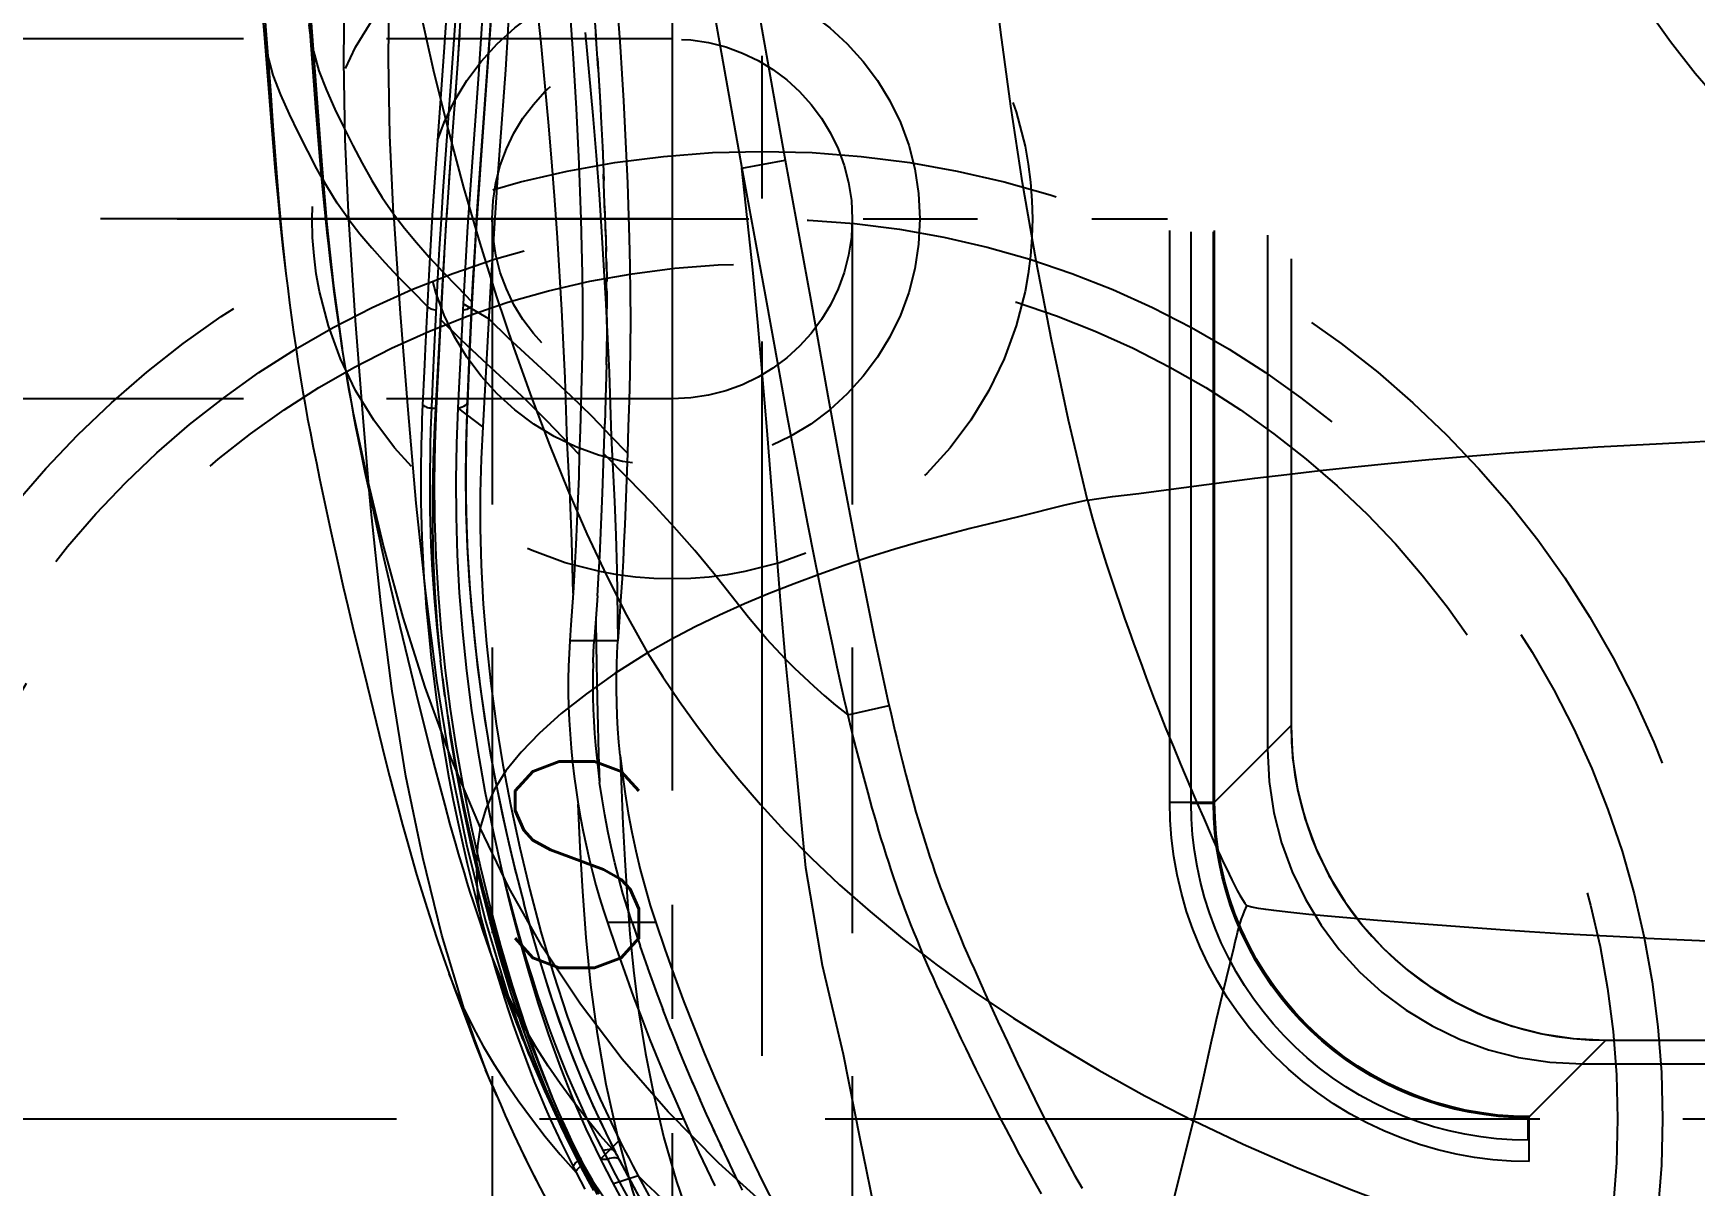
# Model space of a CAD drawing. Header units: inches. Extents: x 143011 to 144494, y -46023 to -44974.
# Drawn here: x 143734.38 to 143771.29, y -45412.91 to -45387.29 of the extents above; entities that cross this region are included whole.
import ezdxf

# ---------------------------------------------------------------- set-up
doc = ezdxf.new("R2010")
doc.units = ezdxf.units.IN
doc.header["$LTSCALE"] = 2
doc.header["$MEASUREMENT"] = 0
for name, pattern in [('CENTER', [50.8, 31.75, -6.35, 6.35, -6.35]), ('DASHED', [0.75, 0.5, -0.25]), ('HIDDEN', [9.525, 6.35, -3.175])]:
    doc.linetypes.add(name, pattern=pattern)
doc.layers.get('0').update_dxf_attribs({"linetype": 'CONTINUOUS'})
for name, color, linetype in [('CAV-COR', 1, 'CONTINUOUS'), ('DEFAULT_2', 8, 'HIDDEN'), ('SP', 3, 'CONTINUOUS'), ('wr2', 41, 'DASHED')]:
    doc.layers.add(name, color=color, linetype=linetype)
doc.styles.get("Standard").update_dxf_attribs({"font": 'txt.shx', "width": 0.67})

# ---------------------------------------------------------------- blocks, each defined once
blk = doc.blocks.new('20151030.171830')
at = {"color": 8, "linetype": 'HIDDEN'}
blk.add_circle((0, 0), 21.5, dxfattribs=at)
at = {"layer": 'SP', "linetype": 'CENTER', "ltscale": 0.25}
for p, q in [((0, -24), (0, 24)), ((-24, 0), (24, 0))]:
    blk.add_line(p, q, dxfattribs=at)
at = {"layer": 'SP', "linetype": 'HIDDEN'}
for radius in [20, 19]:
    blk.add_circle((0, 0), radius, dxfattribs=at)
at = {"layer": 'SP'}
blk.add_text('S', height=4.582, dxfattribs=at).set_placement((-6.081, 3.359))
blk = doc.blocks.new('20160901.140447')
at = {"layer": 'wr2', "linetype": 'CENTER', "ltscale": 0.2}
for p, q in [((0, -11), (0, 11)), ((-11, 0), (11, 0))]:
    blk.add_line(p, q, dxfattribs=at)
at = {"layer": 'wr2', "linetype": 'HIDDEN', "ltscale": 0.5}
for radius in [8, 5.5, 4]:
    blk.add_circle((0, 0), radius, dxfattribs=at)

msp = doc.modelspace()

# ---------------------------------------------------------------- linework, layer by layer
at = {"color": 8, "linetype": 'HIDDEN', "ltscale": 0.7}
msp.add_circle((143785.577, -45376.419), 18.5, dxfattribs=at)
at = {"layer": 'CAV-COR', "linetype": 'ByBlock'}
for p, q in [((143739.283, -45384.592), (143739.508, -45387.317)), ((143740.485, -45386.765), (143740.653, -45388.947)), ((143739.508, -45387.317), (143739.656, -45389.175)), ((143740.653, -45388.947), (143740.719, -45389.769)), ((143739.656, -45389.175), (143739.757, -45390.366)), ((143740.719, -45389.769), (143740.764, -45390.297)), ((143740.764, -45390.297), (143740.799, -45390.683)), ((143740.799, -45390.683), (143740.835, -45391.061)), ((143740.835, -45391.061), (143740.872, -45391.431)), ((143740.872, -45391.431), (143740.911, -45391.792)), ((143740.911, -45391.792), (143740.937, -45392.028)), ((143740.937, -45392.028), (143740.978, -45392.375)), ((143740.978, -45392.375), (143741.019, -45392.712)), ((143741.019, -45392.712), (143741.061, -45393.04)), ((143741.061, -45393.04), (143741.104, -45393.358)), ((143741.104, -45393.358), (143741.147, -45393.665)), ((143741.147, -45393.665), (143741.19, -45393.96)), ((143741.19, -45393.96), (143741.232, -45394.24)), ((143741.232, -45394.24), (143741.272, -45394.497)), ((143741.272, -45394.497), (143741.308, -45394.725)), ((143741.308, -45394.725), (143741.349, -45394.969)), ((143741.349, -45394.969), (143741.393, -45395.226)), ((143741.393, -45395.226), (143741.44, -45395.488)), ((143741.44, -45395.488), (143741.49, -45395.758)), ((143741.49, -45395.758), (143741.543, -45396.033)), ((143741.543, -45396.033), (143741.598, -45396.315)), ((143741.598, -45396.315), (143741.657, -45396.604)), ((143741.657, -45396.604), (143741.75, -45397.05)), ((143741.75, -45397.05), (143741.848, -45397.509)), ((143741.848, -45397.509), (143742.02, -45398.296)), ((143757.802, -45397.669), (143757.302, -45397.778)), ((143742.02, -45398.296), (143742.163, -45398.938)), ((143740.987, -45398.333), (143741.17, -45399.162)), ((143742.163, -45398.938), (143742.278, -45399.438)), ((143742.278, -45399.438), (143742.398, -45399.948)), ((143742.398, -45399.948), (143742.89, -45401.964)), ((143741.795, -45401.782), (143742.201, -45403.422)), ((143742.89, -45401.964), (143743.202, -45403.22)), ((143759.546, -45402.748), (143759.712, -45403.155)), ((143743.202, -45403.22), (143743.304, -45403.621)), ((143759.712, -45403.155), (143759.871, -45403.54)), ((143743.304, -45403.621), (143743.41, -45404.031)), ((143759.871, -45403.54), (143760.097, -45404.077)), ((143743.41, -45404.031), (143743.522, -45404.451)), ((143760.097, -45404.077), (143760.24, -45404.41)), ((143743.522, -45404.451), (143743.638, -45404.877)), ((143760.24, -45404.41), (143760.376, -45404.724)), ((143743.638, -45404.877), (143743.76, -45405.306)), ((143760.376, -45404.724), (143760.574, -45405.172)), ((143760.574, -45405.172), (143760.701, -45405.456)), ((143764.247, -45407.01), (143763.134, -45406.913)), ((143764.986, -45407.071), (143764.247, -45407.01)), ((143766.072, -45407.155), (143764.986, -45407.071)), ((143766.973, -45407.221), (143766.072, -45407.155)), ((143767.62, -45407.263), (143766.973, -45407.221)), ((143768.307, -45407.305), (143767.62, -45407.263)), ((143769.037, -45407.346), (143768.307, -45407.305)), ((143770.218, -45407.403), (143769.037, -45407.346)), ((143744.511, -45407.658), (143744.625, -45407.978)), ((143744.625, -45407.978), (143744.722, -45408.248)), ((143744.722, -45408.248), (143744.815, -45408.504)), ((143744.815, -45408.504), (143744.903, -45408.739)), ((143760.671, -45409.209), (143760.801, -45408.658)), ((143744.903, -45408.739), (143745.117, -45409.302)), ((143745.117, -45409.302), (143745.174, -45409.449)), ((143760.602, -45409.507), (143760.671, -45409.209)), ((143745.174, -45409.449), (143745.237, -45409.61)), ((143745.237, -45409.61), (143745.283, -45409.723)), ((143745.283, -45409.723), (143745.33, -45409.84)), ((143760.378, -45410.504), (143760.567, -45409.662)), ((143760.567, -45409.662), (143760.602, -45409.507)), ((143745.33, -45409.84), (143745.378, -45409.957)), ((143745.378, -45409.957), (143745.426, -45410.071)), ((143745.426, -45410.071), (143745.493, -45410.23)), ((143744.676, -45410.906), (143744.43, -45410.33)), ((143745.426, -45410.372), (143745.527, -45410.626)), ((143745.493, -45410.23), (143745.554, -45410.369)), ((143745.554, -45410.369), (143745.742, -45410.798)), ((143760.25, -45411.059), (143760.378, -45410.504)), ((143744.553, -45410.621), (143744.676, -45410.906)), ((143745.527, -45410.626), (143745.633, -45410.884)), ((143745.742, -45410.798), (143745.84, -45411.021)), ((143744.676, -45410.906), (143744.758, -45411.095)), ((143745.633, -45410.884), (143745.747, -45411.151)), ((143745.84, -45411.021), (143745.92, -45411.198)), ((143745.92, -45411.198), (143746.009, -45411.39)), ((143746.009, -45411.39), (143746.103, -45411.59)), ((143746.103, -45411.59), (143746.198, -45411.789)), ((143759.475, -45414.186), (143760.156, -45411.465)), ((143746.198, -45411.789), (143746.296, -45411.989)), ((143746.086, -45412.214), (143746.443, -45412.609)), ((143746.296, -45411.989), (143746.395, -45412.187)), ((143746.395, -45412.187), (143746.495, -45412.385)), ((143746.383, -45412.492), (143746.443, -45412.609)), ((143746.443, -45412.609), (143746.638, -45412.983)), ((143746.495, -45412.385), (143746.6, -45412.587)), ((143746.6, -45412.587), (143746.709, -45412.796)), ((143746.709, -45412.796), (143746.826, -45413.012))]:
    msp.add_line(p, q, dxfattribs=at)
for points in [[(143757.802, -45397.669), (143757.377, -45395.89), (143756.999, -45394.108), (143756.66, -45392.354), (143756.36, -45390.62), (143756.099, -45388.918), (143755.878, -45387.28), (143755.692, -45385.724), (143755.532, -45384.237), (143755.388, -45382.803), (143755.257, -45381.419), (143755.149, -45380.09), (143755.055, -45378.818)], [(143742.398, -45383.757), (143742.664, -45385.259), (143742.955, -45386.707), (143743.266, -45388.101), (143743.596, -45389.44), (143743.941, -45390.724), (143744.299, -45391.96), (143744.67, -45393.15), (143745.054, -45394.29), (143745.448, -45395.386), (143745.848, -45396.44), (143746.257, -45397.449), (143746.678, -45398.416), (143747.114, -45399.341), (143747.563, -45400.225), (143748.029, -45401.059)], [(143739.417, -45385.515), (143739.648, -45388.564), (143739.706, -45389.352), (143739.83, -45390.964)], [(143739.508, -45387.317), (143739.518, -45387.394), (143739.53, -45387.471), (143739.543, -45387.548), (143739.558, -45387.626), (143739.574, -45387.704), (143739.591, -45387.783)], [(143740.78, -45390.48), (143740.683, -45390.306), (143740.477, -45389.912), (143740.274, -45389.508), (143740.073, -45389.09), (143739.882, -45388.664), (143739.714, -45388.228), (143739.591, -45387.783)], [(143739.757, -45390.366), (143739.811, -45390.946), (143739.868, -45391.518), (143739.928, -45392.08), (143739.993, -45392.632)], [(143739.83, -45390.964), (143739.904, -45391.792), (143739.993, -45392.632)], [(143739.993, -45392.632), (143740.033, -45392.96), (143740.075, -45393.287), (143740.119, -45393.613), (143740.164, -45393.939), (143740.211, -45394.266), (143740.26, -45394.59), (143740.31, -45394.91), (143740.363, -45395.228), (143740.419, -45395.545), (143740.476, -45395.86), (143740.537, -45396.175), (143740.601, -45396.5), (143740.67, -45396.839), (143740.742, -45397.188), (143740.987, -45398.333)], [(143741.274, -45394.516), (143741.491, -45395.736), (143741.804, -45397.215), (143742.17, -45398.735), (143742.594, -45400.275), (143743.083, -45401.826), (143743.649, -45403.388), (143744.312, -45404.952)], [(143769.141, -45396.486), (143771.297, -45396.371), (143772.444, -45396.302)], [(143759.551, -45397.444), (143760.836, -45397.27), (143761.519, -45397.183), (143762.23, -45397.098), (143762.97, -45397.013), (143763.743, -45396.929), (143764.549, -45396.848), (143765.388, -45396.769), (143766.265, -45396.693), (143767.18, -45396.62), (143768.136, -45396.551), (143769.141, -45396.486)], [(143743.032, -45405.613), (143742.661, -45403.805), (143742.353, -45401.914), (143742.099, -45399.952), (143741.886, -45397.921), (143741.853, -45397.532)], [(143757.802, -45397.669), (143758.359, -45397.588), (143758.944, -45397.52), (143759.551, -45397.444)], [(143757.302, -45397.778), (143756.272, -45398.037), (143755.196, -45398.302)], [(143757.802, -45397.669), (143757.908, -45398.055), (143758.011, -45398.408), (143758.115, -45398.747), (143758.218, -45399.075), (143758.322, -45399.392), (143758.424, -45399.7), (143758.526, -45400), (143758.626, -45400.291), (143758.725, -45400.574), (143758.823, -45400.847), (143759.013, -45401.367)], [(143755.196, -45398.302), (143754.643, -45398.446), (143754.082, -45398.599), (143753.518, -45398.762), (143752.954, -45398.936), (143752.395, -45399.122), (143751.84, -45399.32), (143751.286, -45399.527), (143750.731, -45399.744), (143750.179, -45399.976), (143749.629, -45400.224), (143749.083, -45400.488), (143748.549, -45400.767), (143748.029, -45401.059)], [(143741.17, -45399.162), (143741.269, -45399.593), (143741.371, -45400.028), (143741.475, -45400.467), (143741.795, -45401.782)], [(143748.029, -45401.059), (143747.301, -45401.519), (143746.669, -45401.971), (143746.111, -45402.414), (143745.628, -45402.847), (143745.219, -45403.267), (143744.879, -45403.684), (143744.62, -45404.106), (143744.432, -45404.53), (143744.312, -45404.952)], [(143748.029, -45401.059), (143748.367, -45401.597), (143748.738, -45402.141), (143749.138, -45402.699), (143749.569, -45403.269), (143750.033, -45403.848), (143750.535, -45404.435), (143751.077, -45405.027), (143751.661, -45405.62), (143752.293, -45406.216), (143752.971, -45406.812), (143753.694, -45407.408), (143754.465, -45408.005), (143755.285, -45408.598), (143756.158, -45409.181), (143757.081, -45409.76), (143758.054, -45410.337), (143759.077, -45410.908), (143760.156, -45411.465)], [(143759.013, -45401.367), (143759.105, -45401.615), (143759.196, -45401.856), (143759.286, -45402.09), (143759.374, -45402.316), (143759.546, -45402.748)], [(143742.201, -45403.422), (143742.297, -45403.801), (143742.392, -45404.168), (143742.486, -45404.524), (143742.583, -45404.884)], [(143742.583, -45404.884), (143742.684, -45405.25), (143742.789, -45405.62), (143742.898, -45405.991), (143743.011, -45406.366), (143743.129, -45406.742), (143743.249, -45407.113), (143743.372, -45407.478), (143743.496, -45407.838), (143743.621, -45408.193)], [(143744.312, -45404.952), (143744.251, -45405.35), (143744.227, -45405.751), (143744.233, -45406.159), (143744.261, -45406.569), (143744.321, -45406.981), (143744.424, -45407.392), (143744.511, -45407.657)], [(143758.674, -45418.437), (143756.879, -45417.569), (143755.198, -45416.63), (143753.629, -45415.636), (143752.179, -45414.599), (143750.845, -45413.522), (143749.613, -45412.406), (143748.487, -45411.262), (143747.465, -45410.092), (143746.535, -45408.872), (143745.694, -45407.601), (143744.957, -45406.29), (143744.312, -45404.952)], [(143743.76, -45405.306), (143743.822, -45405.521), (143743.885, -45405.735), (143743.95, -45405.95), (143744.015, -45406.164), (143744.082, -45406.378), (143744.151, -45406.594), (143744.224, -45406.816), (143744.299, -45407.041), (143744.375, -45407.267), (143744.511, -45407.657)], [(143743.953, -45408.981), (143743.456, -45407.337), (143743.032, -45405.613)], [(143760.701, -45405.456), (143760.764, -45405.594), (143760.827, -45405.728), (143760.888, -45405.858), (143760.949, -45405.984), (143761.01, -45406.107), (143761.07, -45406.227), (143761.13, -45406.343), (143761.189, -45406.451), (143761.244, -45406.546), (143761.295, -45406.626), (143761.341, -45406.687)], [(143760.801, -45408.658), (143761.058, -45407.595), (143761.084, -45407.487), (143761.111, -45407.38), (143761.138, -45407.275), (143761.166, -45407.172), (143761.195, -45407.073), (143761.225, -45406.977), (143761.257, -45406.884), (143761.288, -45406.8), (143761.317, -45406.733), (143761.341, -45406.687)], [(143763.134, -45406.913), (143762.718, -45406.874), (143762.517, -45406.854), (143762.321, -45406.833), (143762.13, -45406.812), (143761.944, -45406.79), (143761.764, -45406.767), (143761.599, -45406.742), (143761.456, -45406.716), (143761.341, -45406.687)], [(143770.218, -45407.403), (143773.917, -45407.57), (143775.424, -45407.629)], [(143744.575, -45407.838), (143744.651, -45408.098), (143744.752, -45408.43), (143744.85, -45408.743), (143744.947, -45409.04), (143745.043, -45409.326), (143745.138, -45409.598), (143745.232, -45409.858), (143745.328, -45410.116), (143745.426, -45410.372)], [(143743.953, -45408.981), (143743.893, -45408.852), (143743.834, -45408.72), (143743.778, -45408.588), (143743.725, -45408.456), (143743.672, -45408.325), (143743.621, -45408.193)], [(143743.621, -45408.193), (143743.734, -45408.508), (143743.848, -45408.82), (143744.076, -45409.433)], [(143743.953, -45408.981), (143744.155, -45409.391), (143744.375, -45409.801), (143744.62, -45410.209), (143744.881, -45410.613)], [(143744.542, -45410.587), (143744.414, -45410.267), (143744.292, -45409.945), (143744.175, -45409.624), (143744.062, -45409.302), (143743.953, -45408.981)], [(143744.076, -45409.433), (143744.191, -45409.735), (143744.309, -45410.034), (143744.43, -45410.33)], [(143744.881, -45410.613), (143745.155, -45411.012), (143745.446, -45411.411), (143745.756, -45411.814), (143746.086, -45412.214)], [(143745.664, -45410.621), (143745.736, -45410.783), (143746.241, -45411.809), (143746.806, -45412.785), (143747.433, -45413.722), (143748.148, -45414.657), (143748.963, -45415.59), (143749.864, -45416.511), (143750.858, -45417.426), (143751.951, -45418.331), (143753.141, -45419.216), (143754.427, -45420.068), (143755.798, -45420.895), (143757.249, -45421.701), (143758.784, -45422.474)], [(143744.758, -45411.095), (143744.867, -45411.341), (143745.065, -45411.778), (143745.272, -45412.216), (143745.489, -45412.655), (143745.715, -45413.094), (143745.947, -45413.529), (143746.185, -45413.96), (143746.432, -45414.386), (143746.685, -45414.805), (143746.729, -45414.876)], [(143745.747, -45411.151), (143745.867, -45411.422), (143745.992, -45411.692), (143746.119, -45411.96), (143746.249, -45412.226), (143746.383, -45412.492)], [(143760.156, -45411.465), (143760.206, -45411.254), (143760.25, -45411.059)], [(143772.259, -45415.454), (143770.658, -45415.143), (143769.123, -45414.783), (143767.657, -45414.377), (143766.259, -45413.937), (143764.926, -45413.476), (143763.651, -45412.995), (143762.429, -45412.498), (143761.264, -45411.988), (143760.156, -45411.465)], [(143746.383, -45412.492), (143746.384, -45412.473), (143746.392, -45412.451), (143746.405, -45412.429), (143746.423, -45412.406), (143746.447, -45412.383), (143746.473, -45412.362), (143746.481, -45412.357)], [(143746.443, -45412.609), (143746.444, -45412.589), (143746.451, -45412.568), (143746.464, -45412.546), (143746.483, -45412.522), (143746.507, -45412.499), (143746.533, -45412.479), (143746.541, -45412.473)]]:
    msp.add_lwpolyline(points, dxfattribs=at)
at = {"layer": 'DEFAULT_2', "color": 8, "linetype": 'HIDDEN'}
for p, q in [((143761.8, -45334.633), (143761.8, -45403.205)), ((143762.324, -45335.157), (143762.324, -45402.681)), ((143760.601, -45404.404), (143760.6, -45341.452)), ((143760.626, -45404.379), (143760.624, -45341.29)), ((143759.628, -45404.379), (143759.627, -45341.84)), ((143760.102, -45404.404), (143760.1, -45341.493)), ((143740.441, -45385.556), (143740.794, -45390.225)), ((143746.75, -45385.629), (143746.887, -45387.451)), ((143743.579, -45386.623), (143743.504, -45387.711)), ((143743.774, -45386.707), (143743.658, -45388.372)), ((143743.812, -45387.973), (143743.898, -45386.665)), ((143744.565, -45386.575), (143744.513, -45387.344)), ((143749.467, -45386.589), (143749.913, -45389.129)), ((143750.466, -45386.617), (143750.876, -45388.96)), ((143743.745, -45388.93), (143743.857, -45387.322)), ((143744.513, -45387.344), (143744.291, -45390.402)), ((143746.93, -45388.078), (143746.877, -45387.309)), ((143743.504, -45387.711), (143743.286, -45390.71)), ((143743.621, -45390.576), (143743.818, -45387.876)), ((143746.914, -45387.847), (143746.962, -45388.599)), ((143743.658, -45388.372), (143743.481, -45390.796)), ((143746.953, -45388.446), (143746.983, -45388.956)), ((143746.974, -45388.803), (143747.001, -45389.301)), ((143750.876, -45388.96), (143751.083, -45390.118)), ((143746.993, -45389.149), (143747.031, -45389.955)), ((143749.913, -45389.129), (143750.121, -45390.292)), ((143743.566, -45391.374), (143743.688, -45389.644)), ((143747.025, -45389.809), (143747.056, -45390.563)), ((143750.121, -45390.292), (143751.083, -45390.118)), ((143751.083, -45390.118), (143751.654, -45393.223)), ((143744.291, -45390.402), (143744.234, -45391.251)), ((143747.082, -45391.285), (143747.051, -45390.429)), ((143750.121, -45390.292), (143750.641, -45393.104)), ((143743.548, -45391.652), (143743.582, -45391.124)), ((143744.234, -45391.251), (143744.187, -45392.037)), ((143747.099, -45391.81), (143747.077, -45391.128)), ((143743.47, -45392.917), (143743.553, -45391.561)), ((143744.031, -45391.592), (143743.934, -45393.306)), ((143747.094, -45391.654), (143747.108, -45392.143)), ((143744.187, -45392.037), (143744.142, -45392.849)), ((143743.428, -45393.861), (143743.515, -45392.202)), ((143747.116, -45392.53), (143747.106, -45392.058)), ((143747.113, -45392.374), (143747.12, -45392.814)), ((143743.167, -45392.672), (143743.086, -45394.302)), ((143747.124, -45393.176), (143747.119, -45392.753)), ((143743.303, -45396.036), (143743.47, -45392.917)), ((143744.142, -45392.849), (143744.067, -45394.408)), ((143744.538, -45392.912), (143744.365, -45396.037)), ((143747.123, -45393.023), (143747.125, -45393.42)), ((143750.641, -45393.104), (143750.936, -45394.745)), ((143743.431, -45393.658), (143743.454, -45393.36)), ((143743.934, -45393.306), (143743.814, -45395.619)), ((143744.5, -45393.641), (143743.934, -45393.306)), ((143744.088, -45394.266), (143744.135, -45393.309)), ((143747.124, -45393.76), (143747.125, -45393.377)), ((143751.654, -45393.223), (143752.034, -45395.348)), ((143743.341, -45395.622), (143743.428, -45393.861)), ((143747.125, -45393.61), (143747.123, -45393.976)), ((143747.123, -45393.943), (143747.118, -45394.326)), ((143741.272, -45394.497), (143741.274, -45394.515)), ((143743.086, -45394.302), (143743.069, -45394.655)), ((143743.273, -45394.561), (143743.219, -45395.779)), ((143744.067, -45394.408), (143744.018, -45395.535)), ((143744.033, -45395.48), (143744.088, -45394.266)), ((143747.119, -45394.298), (143747.112, -45394.665)), ((143743.069, -45394.655), (143743.023, -45395.705)), ((143747.113, -45394.64), (143747.101, -45395.163)), ((143750.936, -45394.745), (143751.124, -45395.78)), ((143747.101, -45395.143), (143747.077, -45395.982)), ((143752.034, -45395.348), (143752.324, -45396.93)), ((143743.226, -45395.622), (143743.341, -45395.622)), ((143743.303, -45396.037), (143743.341, -45395.622)), ((143744.365, -45396.037), (143743.815, -45395.616)), ((143744.018, -45395.535), (143744.01, -45395.747)), ((143744.002, -45395.975), (143743.996, -45396.219)), ((143744.01, -45395.747), (143744.002, -45395.975)), ((143746.512, -45396.656), (143745.788, -45395.907)), ((143747.026, -45397.515), (143747.077, -45395.974)), ((143751.124, -45395.78), (143751.372, -45397.107)), ((143743.996, -45396.219), (143743.991, -45396.482)), ((143746.298, -45397.459), (143746.245, -45396.38)), ((143747.579, -45396.624), (143747.221, -45396.254)), ((143747.221, -45396.254), (143747.291, -45397.699)), ((143750.979, -45399.897), (143750.685, -45396.12)), ((143743.991, -45396.482), (143743.987, -45396.764)), ((143747.579, -45396.624), (143747.545, -45397.619)), ((143751.372, -45397.107), (143751.581, -45398.196)), ((143752.324, -45396.93), (143752.528, -45398.016)), ((143747.006, -45398.04), (143747.026, -45397.515)), ((143747.545, -45397.619), (143747.521, -45398.216)), ((143746.983, -45398.565), (143747.006, -45398.04)), ((143747.521, -45398.216), (143747.503, -45398.614)), ((143751.581, -45398.196), (143751.73, -45398.945)), ((143752.528, -45398.016), (143752.672, -45398.759)), ((143746.965, -45398.916), (143746.983, -45398.565)), ((143747.503, -45398.614), (143747.483, -45399.011)), ((143746.946, -45399.267), (143746.965, -45398.916)), ((143747.483, -45399.011), (143747.461, -45399.408)), ((143751.73, -45398.945), (143751.946, -45400.001)), ((143752.672, -45398.759), (143752.802, -45399.411)), ((143746.914, -45399.793), (143746.946, -45399.267)), ((143747.342, -45399.215), (143747.37, -45400.799)), ((143747.461, -45399.408), (143747.437, -45399.805)), ((143752.802, -45399.411), (143753.066, -45400.708)), ((143746.373, -45399.74), (143746.325, -45400.444)), ((143746.914, -45399.793), (143746.873, -45400.4)), ((143751.089, -45401.204), (143750.979, -45399.897)), ((143751.946, -45400.001), (143752.134, -45400.901)), ((143746.325, -45400.444), (143746.3, -45400.799)), ((143746.873, -45400.4), (143746.845, -45400.799)), ((143747.37, -45400.799), (143746.3, -45400.799)), ((143752.134, -45400.901), (143752.236, -45401.377)), ((143753.066, -45400.708), (143753.196, -45401.329)), ((143743.524, -45402.026), (143743.426, -45401.234)), ((143752.236, -45401.377), (143752.331, -45401.809)), ((143753.196, -45401.329), (143753.285, -45401.744)), ((143752.331, -45401.809), (143752.391, -45402.074)), ((143753.285, -45401.744), (143753.367, -45402.119)), ((143752.391, -45402.074), (143752.449, -45402.323)), ((143752.449, -45402.323), (143752.523, -45402.637)), ((143752.477, -45402.441), (143753.393, -45402.236)), ((143753.367, -45402.119), (143753.437, -45402.429)), ((143752.523, -45402.637), (143752.614, -45403.01)), ((143753.437, -45402.429), (143753.522, -45402.795)), ((143762.324, -45402.681), (143760.601, -45404.404)), ((143742.164, -45403.277), (143742.201, -45403.422)), ((143753.684, -45403.454), (143753.767, -45403.777)), ((143752.744, -45403.517), (143752.831, -45403.845)), ((143752.831, -45403.845), (143752.92, -45404.176)), ((143753.767, -45403.777), (143753.854, -45404.104)), ((143752.92, -45404.176), (143753.013, -45404.511)), ((143742.486, -45404.524), (143742.518, -45404.644)), ((143759.628, -45404.379), (143760.626, -45404.379)), ((143760.102, -45404.404), (143760.601, -45404.404)), ((143748.214, -45407.057), (143747.138, -45407.057)), ((143747.687, -45407.057), (143747.864, -45407.577)), ((143744.445, -45407.384), (143744.549, -45407.749)), ((143744.549, -45407.749), (143744.575, -45407.838)), ((143748.038, -45408.075), (143747.862, -45407.571)), ((143748.21, -45408.552), (143748.034, -45408.063)), ((143748.38, -45409.007), (143748.204, -45408.534)), ((143755.532, -45408.64), (143755.812, -45409.253)), ((143748.547, -45409.44), (143748.371, -45408.983)), ((143754.616, -45408.826), (143754.795, -45409.213)), ((143754.795, -45409.213), (143754.991, -45409.632)), ((143755.812, -45409.253), (143756.021, -45409.705)), ((143748.713, -45409.856), (143748.536, -45409.411)), ((143756.021, -45409.705), (143756.25, -45410.191)), ((143769.314, -45409.672), (143767.592, -45411.394)), ((143769.314, -45409.672), (143801.839, -45409.672)), ((143748.878, -45410.255), (143748.699, -45409.822)), ((143749.042, -45410.637), (143748.862, -45410.216)), ((143755.324, -45410.324), (143755.572, -45410.829)), ((143756.25, -45410.191), (143756.498, -45410.71)), ((143768.79, -45410.196), (143802.363, -45410.196)), ((143745.739, -45410.529), (143745.842, -45410.775)), ((143749.204, -45411.006), (143749.023, -45410.594)), ((143749.363, -45411.363), (143749.183, -45410.959)), ((143744.867, -45411.341), (143744.915, -45411.45)), ((143744.96, -45411.551), (143745.06, -45411.768)), ((143749.52, -45411.708), (143749.34, -45411.312)), ((143803.561, -45411.394), (143767.592, -45411.394)), ((143767.592, -45411.893), (143767.592, -45411.394)), ((143803.536, -45411.369), (143767.617, -45411.369)), ((143767.617, -45412.368), (143767.617, -45411.369)), ((143745.06, -45411.768), (143745.112, -45411.881)), ((143746.296, -45411.891), (143746.546, -45412.311)), ((143746.375, -45412.051), (143746.296, -45411.891)), ((143746.66, -45411.64), (143746.981, -45412.311)), ((143747.406, -45411.891), (143746.981, -45412.311)), ((143749.675, -45412.044), (143749.495, -45411.654)), ((143803.561, -45411.893), (143767.592, -45411.893)), ((143745.22, -45412.109), (143745.331, -45412.337)), ((143746.456, -45412.212), (143746.375, -45412.051)), ((143746.538, -45412.373), (143746.456, -45412.212)), ((143746.599, -45412.415), (143746.55, -45412.319)), ((143746.981, -45412.311), (143747.029, -45412.405)), ((143746.981, -45412.311), (143747.135, -45412.311)), ((143747.07, -45412.187), (143747.135, -45412.311)), ((143747.349, -45412.227), (143747.311, -45412.141)), ((143747.311, -45412.141), (143747.318, -45412.165)), ((143747.414, -45412.353), (143747.343, -45412.203)), ((143747.407, -45412.328), (143747.414, -45412.353)), ((143747.519, -45412.111), (143747.61, -45412.288)), ((143747.61, -45412.288), (143747.702, -45412.463)), ((143749.83, -45412.371), (143749.649, -45411.987)), ((143749.984, -45412.691), (143749.802, -45412.313)), ((143745.443, -45412.565), (143745.557, -45412.79)), ((143746.538, -45412.373), (143746.813, -45412.83)), ((143746.661, -45412.612), (143746.538, -45412.373)), ((143746.711, -45412.632), (143746.599, -45412.415)), ((143746.787, -45412.853), (143746.661, -45412.612)), ((143746.813, -45412.83), (143746.711, -45412.632)), ((143747.029, -45412.405), (143747.124, -45412.59)), ((143747.124, -45412.59), (143747.244, -45412.82)), ((143747.818, -45412.682), (143747.268, -45412.866)), ((143747.702, -45412.463), (143747.818, -45412.682)), ((143750.139, -45413.006), (143749.955, -45412.631)), ((143803.536, -45412.368), (143767.617, -45412.368)), ((143746.915, -45413.096), (143746.787, -45412.853)), ((143746.951, -45413.092), (143746.813, -45412.83)), ((143747.244, -45412.82), (143747.529, -45413.359))]:
    msp.add_line(p, q, dxfattribs=at)
for points in [[(143744.259, -45379.657), (143744.336, -45380.971), (143744.395, -45382.337), (143744.437, -45383.754), (143744.433, -45385.224), (143744.369, -45386.745), (143744.264, -45388.312), (143744.031, -45391.592)], [(143744.806, -45380.254), (143744.882, -45381.343), (143744.934, -45382.401), (143744.969, -45383.428), (143744.988, -45384.422), (143744.988, -45385.386), (143744.967, -45386.323), (143744.926, -45387.231), (143744.871, -45388.11)], [(143745.654, -45387.435), (143745.555, -45386.482), (143745.442, -45385.503), (143745.312, -45384.495), (143745.166, -45383.457), (143744.845, -45381.279)], [(143747.188, -45384.604), (143747.373, -45386.991), (143747.416, -45387.591), (143747.455, -45388.193), (143747.492, -45388.797), (143747.526, -45389.403), (143747.555, -45390.013), (143747.58, -45390.625)], [(143746.233, -45385.891), (143746.325, -45387.121), (143746.367, -45387.736), (143746.406, -45388.351), (143746.442, -45388.967), (143746.474, -45389.582), (143746.502, -45390.199), (143746.526, -45390.815), (143746.546, -45391.428), (143746.562, -45392.038), (143746.575, -45392.643), (143746.581, -45393.242), (143746.58, -45393.833), (143746.572, -45394.416)], [(143741.394, -45391.435), (143741.31, -45389.656), (143741.277, -45387.904), (143741.294, -45386.209)], [(143742.387, -45391.31), (143742.303, -45389.57), (143742.27, -45387.877), (143742.286, -45386.233)], [(143744.135, -45393.31), (143744.22, -45391.732), (143744.337, -45390.005), (143744.573, -45386.696)], [(143740.606, -45387.693), (143740.531, -45387.289), (143740.512, -45387.107)], [(143746.025, -45391.839), (143745.968, -45391.006), (143745.902, -45390.152), (143745.826, -45389.272), (143745.654, -45387.435)], [(143746.641, -45387.278), (143746.813, -45389.125), (143746.888, -45390.01), (143746.952, -45390.87), (143747.007, -45391.707)], [(143740.606, -45387.693), (143740.727, -45388.132), (143740.893, -45388.562), (143741.082, -45388.982), (143741.281, -45389.391), (143741.482, -45389.792), (143741.685, -45390.183), (143741.899, -45390.567), (143742.131, -45390.943), (143742.387, -45391.31)], [(143744.871, -45388.11), (143744.749, -45389.797), (143744.688, -45390.606), (143744.632, -45391.396), (143744.538, -45392.912)], [(143741.394, -45391.435), (143741.135, -45391.067), (143740.9, -45390.693), (143740.78, -45390.48)], [(143740.794, -45390.225), (143740.905, -45391.546), (143741.051, -45392.906), (143741.241, -45394.302)], [(143750.685, -45396.12), (143750.584, -45394.909), (143750.478, -45393.72), (143750.365, -45392.555), (143750.121, -45390.292)], [(143743.286, -45390.71), (143743.244, -45391.346), (143743.167, -45392.672)], [(143743.481, -45390.796), (143743.439, -45391.429), (143743.4, -45392.082), (143743.363, -45392.752), (143743.273, -45394.561)], [(143747.58, -45390.625), (143747.621, -45391.848), (143747.636, -45392.46), (143747.645, -45393.068), (143747.646, -45393.672), (143747.641, -45394.272), (143747.631, -45394.868), (143747.618, -45395.458), (143747.6, -45396.043), (143747.579, -45396.624)], [(143741.853, -45397.532), (143741.709, -45395.83), (143741.54, -45393.679), (143741.394, -45391.435)], [(143741.394, -45391.435), (143741.638, -45391.75), (143741.902, -45392.066), (143742.188, -45392.385), (143742.491, -45392.706), (143742.806, -45393.029), (143743.133, -45393.358)], [(143742.387, -45391.31), (143742.533, -45393.52), (143742.705, -45395.661), (143742.882, -45397.734), (143743.093, -45399.739), (143743.342, -45401.674), (143743.643, -45403.537), (143744.008, -45405.321), (143744.427, -45407.026), (143744.916, -45408.645)], [(143742.387, -45391.31), (143742.63, -45391.626), (143742.892, -45391.946), (143743.176, -45392.269), (143743.478, -45392.595), (143743.795, -45392.925), (143744.123, -45393.261)], [(143746.245, -45396.38), (143746.195, -45394.956), (143746.164, -45394.212), (143746.122, -45393.443), (143746.025, -45391.839)], [(143747.007, -45391.707), (143747.101, -45393.313), (143747.141, -45394.083), (143747.172, -45394.829), (143747.221, -45396.254)], [(143743.133, -45393.358), (143743.143, -45393.372), (143743.157, -45393.386), (143743.174, -45393.398), (143743.195, -45393.409), (143743.218, -45393.419), (143743.244, -45393.427), (143743.271, -45393.433), (143743.299, -45393.437), (143743.328, -45393.44)], [(143743.926, -45393.445), (143743.974, -45393.436), (143744.018, -45393.423), (143744.056, -45393.407), (143744.088, -45393.387), (143744.112, -45393.364)], [(143744.112, -45393.364), (143744.128, -45393.339), (143744.135, -45393.313), (143744.135, -45393.31)], [(143744.135, -45393.309), (143744.133, -45393.287), (143744.123, -45393.261)], [(143743.431, -45393.658), (143743.877, -45394.097), (143744.35, -45394.541), (143744.838, -45394.988), (143745.321, -45395.443), (143745.788, -45395.907)], [(143744.5, -45393.641), (143744.931, -45394.059), (143745.387, -45394.484), (143745.857, -45394.914), (143746.325, -45395.352), (143746.779, -45395.799), (143747.221, -45396.254)], [(143746.572, -45394.416), (143746.548, -45395.555), (143746.531, -45396.11), (143746.512, -45396.656)], [(143743.023, -45395.705), (143743.016, -45395.875), (143743.011, -45396.052), (143743.001, -45396.424)], [(143743.03, -45395.541), (143743.04, -45395.555), (143743.053, -45395.568), (143743.071, -45395.581), (143743.091, -45395.592), (143743.115, -45395.602), (143743.14, -45395.61), (143743.168, -45395.616), (143743.197, -45395.62), (143743.226, -45395.622)], [(143744.765, -45407.575), (143744.529, -45406.693), (143744.313, -45405.809), (143744.115, -45404.929), (143743.938, -45404.053), (143743.783, -45403.18), (143743.65, -45402.314), (143743.54, -45401.456), (143743.45, -45400.601), (143743.381, -45399.752), (143743.332, -45398.912), (143743.304, -45398.076), (143743.296, -45397.246), (143743.308, -45396.427), (143743.341, -45395.622)], [(143743.814, -45395.619), (143743.786, -45396.408), (143743.772, -45397.218), (143743.775, -45398.044), (143743.798, -45398.882), (143743.845, -45399.731), (143743.915, -45400.593), (143744.006, -45401.466), (143744.119, -45402.347), (143744.255, -45403.237), (143744.415, -45404.135), (143744.597, -45405.035), (143744.798, -45405.936)], [(143743.814, -45395.619), (143743.864, -45395.611), (143743.909, -45395.598), (143743.948, -45395.582), (143743.981, -45395.562), (143744.007, -45395.539), (143744.024, -45395.514), (143744.032, -45395.488), (143744.033, -45395.48)], [(143745.111, -45405.965), (143744.954, -45405.307), (143744.806, -45404.648), (143744.67, -45403.991), (143744.547, -45403.335), (143744.439, -45402.681), (143744.343, -45402.029), (143744.261, -45401.381), (143744.188, -45400.737), (143744.126, -45400.097), (143744.075, -45399.465), (143744.035, -45398.839), (143744.01, -45398.22), (143743.997, -45397.61), (143743.996, -45397.007), (143744.003, -45396.414), (143744.019, -45395.831), (143744.033, -45395.48)], [(143744.033, -45395.48), (143744.032, -45395.461), (143744.022, -45395.435)], [(143743.219, -45395.779), (143743.213, -45395.941), (143743.208, -45396.108), (143743.198, -45396.461)], [(143743.433, -45401.244), (143743.36, -45400.477), (143743.306, -45399.725), (143743.272, -45398.987), (143743.256, -45398.249), (143743.258, -45397.509), (143743.274, -45396.772), (143743.303, -45396.036)], [(143744.365, -45396.037), (143744.331, -45396.755), (143744.312, -45397.507), (143744.311, -45398.293), (143744.331, -45399.118), (143744.378, -45399.978), (143744.449, -45400.853), (143744.544, -45401.741), (143744.665, -45402.644), (143744.812, -45403.554), (143744.987, -45404.471), (143745.187, -45405.397), (143745.41, -45406.328), (143745.659, -45407.264), (143745.935, -45408.203), (143746.241, -45409.139), (143746.584, -45410.066), (143746.972, -45410.984), (143747.406, -45411.891)], [(143743.001, -45396.424), (143742.997, -45396.621), (143742.994, -45396.825), (143742.992, -45397.036), (143742.991, -45397.256), (143742.992, -45397.485), (143742.994, -45397.724), (143742.998, -45397.973), (143743.004, -45398.233), (143743.013, -45398.504), (143743.025, -45398.788), (143743.041, -45399.084), (143743.06, -45399.394), (143743.084, -45399.718), (143743.112, -45400.059), (143743.144, -45400.415), (143743.18, -45400.787), (143743.222, -45401.173), (143743.269, -45401.576), (143743.322, -45401.996), (143743.383, -45402.434), (143743.452, -45402.889), (143743.529, -45403.356), (143743.616, -45403.839), (143743.712, -45404.333), (143743.813, -45404.816), (143743.917, -45405.286), (143744.024, -45405.745), (143744.131, -45406.186), (143744.237, -45406.603), (143744.342, -45407.002), (143744.445, -45407.384)], [(143743.198, -45396.461), (143743.195, -45396.646), (143743.189, -45397.037)], [(143743.987, -45396.764), (143743.985, -45396.913), (143743.985, -45397.226)], [(143746.512, -45396.656), (143746.498, -45397.141), (143746.48, -45397.637), (143746.459, -45398.145), (143746.434, -45398.665), (143746.405, -45399.197), (143746.373, -45399.74)], [(143749.501, -45399.301), (143749.081, -45398.791), (143748.621, -45398.268), (143748.128, -45397.736), (143747.602, -45397.195), (143747.056, -45396.639)], [(143743.189, -45397.037), (143743.188, -45397.244), (143743.188, -45397.458), (143743.19, -45397.681), (143743.193, -45397.913), (143743.198, -45398.155), (143743.206, -45398.407), (143743.216, -45398.669), (143743.229, -45398.943), (143743.245, -45399.229), (143743.265, -45399.528), (143743.289, -45399.841), (143743.317, -45400.168), (143743.349, -45400.51), (143743.385, -45400.865), (143743.426, -45401.234)], [(143743.985, -45397.226), (143743.985, -45397.391), (143743.987, -45397.562), (143743.989, -45397.738), (143743.993, -45397.921), (143743.998, -45398.111), (143744.004, -45398.306), (143744.012, -45398.509), (143744.021, -45398.72), (143744.033, -45398.937), (143744.047, -45399.163), (143744.063, -45399.396), (143744.081, -45399.638), (143744.101, -45399.888), (143744.124, -45400.148), (143744.15, -45400.416), (143744.178, -45400.692), (143744.208, -45400.976), (143744.241, -45401.268), (143744.278, -45401.568), (143744.317, -45401.876), (143744.36, -45402.192), (143744.408, -45402.517), (143744.461, -45402.853), (143744.518, -45403.198), (143744.582, -45403.555), (143744.652, -45403.923), (143744.728, -45404.302), (143744.811, -45404.693), (143744.901, -45405.097), (143744.997, -45405.513), (143745.102, -45405.945), (143745.279, -45406.624)], [(143746.373, -45399.74), (143746.362, -45399.155), (143746.346, -45398.58), (143746.325, -45398.015), (143746.298, -45397.459)], [(143747.291, -45397.699), (143747.321, -45398.449), (143747.342, -45399.215)], [(143751.089, -45401.204), (143750.669, -45400.75), (143750.27, -45400.278), (143749.501, -45399.301)], [(143747.437, -45399.805), (143747.383, -45400.6), (143747.37, -45400.799)], [(143746.879, -45400.321), (143746.886, -45400.896), (143746.906, -45402.082)], [(143746.3, -45400.799), (143746.283, -45401.075), (143746.271, -45401.358), (143746.266, -45401.649), (143746.266, -45401.948), (143746.273, -45402.252), (143746.285, -45402.56), (143746.305, -45402.871), (143746.33, -45403.184), (143746.361, -45403.497), (143746.398, -45403.808), (143746.44, -45404.117), (143746.488, -45404.424)], [(143746.82, -45401.285), (143746.83, -45401.04), (143746.845, -45400.799)], [(143747.418, -45403.343), (143747.391, -45403.047), (143747.369, -45402.752), (143747.353, -45402.46), (143747.342, -45402.172), (143747.337, -45401.888), (143747.338, -45401.608), (143747.343, -45401.332), (143747.354, -45401.063), (143747.37, -45400.799)], [(143751.089, -45401.204), (143751.292, -45401.403), (143751.5, -45401.599), (143751.719, -45401.8), (143751.953, -45402.008), (143752.206, -45402.223), (143752.477, -45402.441)], [(143755.27, -45418.834), (143754.42, -45417.241), (143753.689, -45415.529), (143753.131, -45413.717), (143752.753, -45411.861), (143752.381, -45409.988), (143751.911, -45408.009), (143751.548, -45405.841), (143751.33, -45403.574), (143751.089, -45401.204)], [(143743.472, -45401.619), (143743.525, -45402.02), (143743.637, -45402.83)], [(143746.82, -45401.285), (143746.814, -45401.536), (143746.812, -45401.792), (143746.814, -45402.051), (143746.821, -45402.314), (143746.833, -45402.581), (143746.85, -45402.852), (143746.872, -45403.124), (143746.898, -45403.397), (143746.928, -45403.671), (143746.964, -45403.946)], [(143746.906, -45402.082), (143746.921, -45402.692), (143746.94, -45403.314), (143746.964, -45403.946)], [(143743.583, -45402.436), (143743.649, -45402.866), (143743.725, -45403.313), (143743.808, -45403.774), (143743.898, -45404.232), (143743.993, -45404.688), (143744.094, -45405.141), (143744.196, -45405.578), (143744.298, -45405.997), (143744.4, -45406.4), (143744.502, -45406.787), (143744.602, -45407.156), (143744.702, -45407.508)], [(143762.324, -45402.681), (143762.334, -45403.049), (143762.362, -45403.414), (143762.41, -45403.775), (143762.476, -45404.135), (143762.562, -45404.492), (143762.666, -45404.843), (143762.788, -45405.188), (143762.928, -45405.527), (143763.086, -45405.858), (143763.26, -45406.179), (143763.452, -45406.492), (143763.659, -45406.793), (143763.881, -45407.082), (143764.119, -45407.361), (143764.37, -45407.625), (143764.635, -45407.877), (143764.913, -45408.114), (143765.203, -45408.337), (143765.504, -45408.544), (143765.817, -45408.735), (143766.138, -45408.91), (143766.468, -45409.067), (143766.807, -45409.208), (143767.152, -45409.33), (143767.503, -45409.434), (143767.86, -45409.519), (143768.22, -45409.586), (143768.582, -45409.633), (143768.947, -45409.662), (143769.314, -45409.672)], [(143746.296, -45411.891), (143746.032, -45411.342), (143745.768, -45410.741), (143745.508, -45410.089), (143745.251, -45409.383), (143744.999, -45408.632), (143744.761, -45407.853), (143744.534, -45407.043), (143744.317, -45406.206), (143744.119, -45405.365), (143743.938, -45404.519), (143743.776, -45403.665), (143743.637, -45402.83)], [(143752.614, -45403.01), (143752.658, -45403.184), (143752.744, -45403.517)], [(143753.522, -45402.795), (143753.563, -45402.966), (143753.603, -45403.13), (143753.684, -45403.454)], [(143747.418, -45403.343), (143747.468, -45403.769), (143747.527, -45404.196), (143747.597, -45404.622), (143747.677, -45405.045), (143747.766, -45405.463), (143747.865, -45405.875), (143747.973, -45406.28), (143748.089, -45406.675), (143748.214, -45407.057)], [(143747.418, -45403.343), (143747.447, -45404.096), (143747.482, -45404.871), (143747.523, -45405.667), (143747.573, -45406.482), (143747.637, -45407.318), (143747.722, -45408.178), (143747.835, -45409.061), (143747.981, -45409.965), (143748.164, -45410.893), (143748.391, -45411.843), (143748.672, -45412.809), (143749.008, -45413.788)], [(143747.687, -45407.057), (143747.582, -45406.738), (143747.482, -45406.409), (143747.389, -45406.072), (143747.301, -45405.727), (143747.22, -45405.377), (143747.145, -45405.022), (143747.077, -45404.664), (143747.017, -45404.305), (143746.964, -45403.946)], [(143753.854, -45404.104), (143753.898, -45404.269), (143753.944, -45404.434), (143753.991, -45404.6), (143754.039, -45404.766), (143754.089, -45404.933), (143754.14, -45405.1), (143754.192, -45405.267), (143754.245, -45405.434), (143754.3, -45405.602), (143754.355, -45405.769), (143754.413, -45405.935), (143754.471, -45406.101), (143754.531, -45406.267), (143754.593, -45406.432), (143754.656, -45406.597), (143754.72, -45406.761), (143754.785, -45406.924), (143754.851, -45407.087), (143754.919, -45407.251), (143754.988, -45407.414), (143755.058, -45407.578), (143755.13, -45407.745), (143755.206, -45407.915), (143755.283, -45408.088), (143755.532, -45408.64)], [(143748.093, -45414.188), (143747.692, -45412.996), (143747.365, -45411.809), (143747.11, -45410.652), (143746.914, -45409.531), (143746.768, -45408.444), (143746.664, -45407.388), (143746.59, -45406.366), (143746.534, -45405.379), (143746.488, -45404.424)], [(143746.488, -45404.424), (143746.541, -45404.731), (143746.599, -45405.036), (143746.663, -45405.338), (143746.731, -45405.638), (143746.804, -45405.933), (143746.882, -45406.224), (143746.963, -45406.509), (143747.048, -45406.787), (143747.138, -45407.057)], [(143753.013, -45404.511), (143753.062, -45404.681), (143753.112, -45404.852), (143753.162, -45405.024), (143753.214, -45405.196), (143753.268, -45405.368), (143753.322, -45405.541), (143753.378, -45405.714), (143753.435, -45405.887), (143753.493, -45406.06), (143753.552, -45406.234), (143753.613, -45406.408), (143753.675, -45406.582), (143753.739, -45406.754), (143753.804, -45406.925), (143753.871, -45407.096), (143753.938, -45407.265), (143754.007, -45407.433), (143754.076, -45407.602), (143754.147, -45407.771), (143754.22, -45407.941), (143754.295, -45408.112), (143754.371, -45408.285), (143754.45, -45408.461), (143754.616, -45408.826)], [(143767.617, -45412.368), (143767.213, -45412.359), (143766.808, -45412.328), (143766.402, -45412.275), (143765.994, -45412.201), (143765.585, -45412.106), (143765.181, -45411.988), (143764.782, -45411.849), (143764.388, -45411.687), (143764.005, -45411.506), (143763.632, -45411.305), (143763.269, -45411.083), (143762.921, -45410.844), (143762.587, -45410.589), (143762.268, -45410.316), (143761.964, -45410.027), (143761.675, -45409.723), (143761.403, -45409.403), (143761.147, -45409.069), (143760.908, -45408.72), (143760.687, -45408.357), (143760.486, -45407.984), (143760.305, -45407.6), (143760.144, -45407.206), (143760.005, -45406.808), (143759.888, -45406.404), (143759.793, -45405.996), (143759.719, -45405.589), (143759.667, -45405.184), (143759.637, -45404.781), (143759.628, -45404.379)], [(143767.592, -45411.893), (143767.24, -45411.886), (143766.888, -45411.861), (143766.538, -45411.819), (143766.187, -45411.761), (143765.837, -45411.685), (143765.491, -45411.594), (143765.15, -45411.485), (143764.813, -45411.36), (143764.483, -45411.219), (143764.161, -45411.063), (143763.846, -45410.891), (143763.541, -45410.705), (143763.245, -45410.505), (143762.959, -45410.291), (143762.685, -45410.064), (143762.422, -45409.825), (143762.169, -45409.573), (143761.93, -45409.309), (143761.703, -45409.035), (143761.489, -45408.749), (143761.289, -45408.453), (143761.103, -45408.148), (143760.932, -45407.833), (143760.775, -45407.51), (143760.635, -45407.18), (143760.51, -45406.843), (143760.401, -45406.502), (143760.31, -45406.156), (143760.235, -45405.807), (143760.176, -45405.456), (143760.135, -45405.106), (143760.11, -45404.755), (143760.102, -45404.404)], [(143767.592, -45411.394), (143767.264, -45411.387), (143766.935, -45411.363), (143766.607, -45411.325), (143766.279, -45411.27), (143765.953, -45411.2), (143765.63, -45411.114), (143765.311, -45411.013), (143764.997, -45410.896), (143764.689, -45410.765), (143764.388, -45410.619), (143764.095, -45410.459), (143763.81, -45410.285), (143763.534, -45410.098), (143763.267, -45409.899), (143763.011, -45409.687), (143762.765, -45409.464), (143762.53, -45409.229), (143762.307, -45408.983), (143762.095, -45408.726), (143761.896, -45408.46), (143761.709, -45408.184), (143761.536, -45407.899), (143761.376, -45407.605), (143761.23, -45407.304), (143761.098, -45406.996), (143760.982, -45406.682), (143760.881, -45406.363), (143760.795, -45406.041), (143760.725, -45405.715), (143760.671, -45405.387), (143760.632, -45405.059), (143760.609, -45404.731), (143760.601, -45404.404)], [(143767.617, -45411.369), (143767.264, -45411.361), (143766.908, -45411.334), (143766.552, -45411.288), (143766.194, -45411.224), (143765.837, -45411.14), (143765.483, -45411.037), (143765.133, -45410.915), (143764.79, -45410.775), (143764.454, -45410.616), (143764.127, -45410.439), (143763.811, -45410.246), (143763.506, -45410.037), (143763.214, -45409.813), (143762.935, -45409.574), (143762.669, -45409.322), (143762.417, -45409.056), (143762.178, -45408.776), (143761.955, -45408.484), (143761.746, -45408.179), (143761.552, -45407.862), (143761.376, -45407.535), (143761.218, -45407.199), (143761.078, -45406.855), (143760.956, -45406.506), (143760.854, -45406.153), (143760.771, -45405.796), (143760.707, -45405.44), (143760.661, -45405.084), (143760.635, -45404.73), (143760.626, -45404.379)], [(143744.798, -45405.936), (143744.894, -45406.313), (143744.995, -45406.695), (143745.101, -45407.082), (143745.214, -45407.476), (143745.332, -45407.874), (143745.454, -45408.266), (143745.579, -45408.651), (143745.707, -45409.03), (143745.838, -45409.398), (143745.97, -45409.752), (143746.104, -45410.095), (143746.238, -45410.425), (143746.374, -45410.741), (143746.51, -45411.043), (143746.644, -45411.333), (143746.777, -45411.609), (143746.908, -45411.874), (143747.07, -45412.187)], [(143744.798, -45405.936), (143744.975, -45406.667), (143745.167, -45407.397), (143745.373, -45408.122), (143745.593, -45408.842), (143745.827, -45409.555), (143746.083, -45410.26), (143746.361, -45410.956), (143746.66, -45411.64)], [(143745.217, -45406.398), (143745.34, -45406.867), (143745.47, -45407.34)], [(143747.311, -45412.141), (143747.105, -45411.728), (143746.819, -45411.119), (143746.55, -45410.499), (143746.299, -45409.869), (143746.067, -45409.231), (143745.85, -45408.585), (143745.647, -45407.935), (143745.458, -45407.281), (143745.279, -45406.624)], [(143747.138, -45407.057), (143747.331, -45407.624), (143747.522, -45408.168), (143747.711, -45408.69), (143747.898, -45409.187), (143748.082, -45409.661), (143748.266, -45410.118), (143748.45, -45410.556), (143748.633, -45410.976), (143748.814, -45411.384), (143748.993, -45411.779), (143749.17, -45412.163), (143749.347, -45412.538), (143749.525, -45412.906)], [(143748.214, -45407.057), (143748.413, -45407.647), (143748.621, -45408.233), (143748.837, -45408.817), (143749.062, -45409.397), (143749.296, -45409.974), (143749.539, -45410.548), (143749.789, -45411.12), (143750.048, -45411.69), (143750.316, -45412.257), (143750.592, -45412.822), (143750.876, -45413.385), (143751.173, -45413.944), (143751.484, -45414.5), (143751.808, -45415.053), (143752.148, -45415.6), (143752.503, -45416.141), (143752.874, -45416.676), (143753.261, -45417.206)], [(143744.702, -45407.508), (143744.8, -45407.844), (143744.897, -45408.165), (143744.993, -45408.47), (143745.087, -45408.761), (143745.179, -45409.037), (143745.27, -45409.3), (143745.361, -45409.555), (143745.453, -45409.802), (143745.544, -45410.043), (143745.639, -45410.284), (143745.739, -45410.529)], [(143744.511, -45407.658), (143744.564, -45407.804), (143744.729, -45408.221), (143744.916, -45408.645)], [(143745.949, -45411.021), (143745.617, -45410.178), (143745.309, -45409.321), (143745.024, -45408.452), (143744.765, -45407.575)], [(143745.608, -45407.817), (143745.754, -45408.297), (143745.904, -45408.763), (143746.056, -45409.212), (143746.212, -45409.648), (143746.37, -45410.064), (143746.529, -45410.461), (143746.689, -45410.838), (143746.849, -45411.197), (143747.008, -45411.537), (143747.164, -45411.86), (143747.318, -45412.165)], [(143747.318, -45412.165), (143746.978, -45411.786), (143746.663, -45411.401), (143746.366, -45411.015), (143746.086, -45410.632), (143745.822, -45410.247), (143745.568, -45409.854), (143745.331, -45409.456), (143745.115, -45409.054), (143744.916, -45408.645)], [(143744.916, -45408.645), (143745.299, -45409.726), (143745.663, -45410.62)], [(143754.991, -45409.632), (143755.096, -45409.853), (143755.324, -45410.324)], [(143746.55, -45412.319), (143746.445, -45412.105), (143746.341, -45411.891), (143746.24, -45411.675), (143746.14, -45411.458), (143746.044, -45411.24), (143745.842, -45410.775)], [(143755.572, -45410.829), (143755.704, -45411.094), (143755.842, -45411.365), (143755.985, -45411.642), (143756.134, -45411.924), (143756.287, -45412.21), (143756.445, -45412.5), (143756.607, -45412.793), (143756.774, -45413.086)], [(143756.498, -45410.71), (143756.629, -45410.979), (143756.765, -45411.252), (143756.905, -45411.53), (143757.051, -45411.811), (143757.201, -45412.095), (143757.356, -45412.381), (143757.515, -45412.669), (143757.68, -45412.957)], [(143747.406, -45411.891), (143747.429, -45411.934), (143747.519, -45412.111)], [(143746.481, -45412.357), (143746.5, -45412.345), (143746.526, -45412.331), (143746.55, -45412.319)], [(143747.038, -45412.125), (143747.085, -45412.11), (143747.131, -45412.099), (143747.174, -45412.093), (143747.213, -45412.093), (143747.247, -45412.098), (143747.275, -45412.108), (143747.297, -45412.123), (143747.311, -45412.141)], [(143747.135, -45412.311), (143747.181, -45412.295), (143747.227, -45412.285), (143747.27, -45412.279), (143747.309, -45412.279), (143747.343, -45412.284), (143747.371, -45412.294)], [(143747.135, -45412.311), (143747.317, -45412.661), (143747.507, -45413.015), (143747.706, -45413.374), (143747.912, -45413.738), (143748.126, -45414.107), (143748.349, -45414.479), (143748.581, -45414.854), (143748.822, -45415.232), (143749.076, -45415.62), (143749.342, -45416.018), (143749.62, -45416.425), (143749.914, -45416.842), (143750.226, -45417.269), (143750.553, -45417.707), (143750.897, -45418.155)], [(143747.371, -45412.294), (143747.393, -45412.309), (143747.407, -45412.328)], [(143750.824, -45417.719), (143750.379, -45417.121), (143749.932, -45416.494), (143749.485, -45415.839), (143749.036, -45415.157), (143748.591, -45414.446), (143748.154, -45413.704), (143747.725, -45412.932), (143747.407, -45412.328)], [(143746.541, -45412.473), (143746.559, -45412.461), (143746.585, -45412.447), (143746.609, -45412.435)], [(143747.414, -45412.353), (143747.596, -45412.699), (143747.785, -45413.051), (143747.981, -45413.407), (143748.185, -45413.768), (143748.398, -45414.131), (143748.619, -45414.5), (143748.849, -45414.87), (143749.088, -45415.245), (143749.34, -45415.629), (143749.604, -45416.023)], [(143749.486, -45414.203), (143748.797, -45413.605), (143748.59, -45413.42), (143748.389, -45413.236), (143748.194, -45413.051), (143748.004, -45412.867), (143747.818, -45412.682)], [(143747.818, -45412.682), (143748.061, -45413.135), (143748.315, -45413.592), (143748.58, -45414.053), (143748.859, -45414.52), (143749.151, -45414.99), (143749.448, -45415.452), (143749.744, -45415.904), (143750.044, -45416.35), (143750.346, -45416.788)]]:
    msp.add_lwpolyline(points, dxfattribs=at)
for centre, major_axis, start_param, end_param in [((143769.333, -45402.662), (-4.963, -4.963), -0.784029, 0.784029), ((143768.809, -45403.186), (4.963, 4.963), 2.357564, 3.925621)]:
    msp.add_ellipse(centre, major_axis=major_axis, ratio=0.997265, start_param=start_param, end_param=end_param, dxfattribs=at)
at = {"layer": 'wr2', "linetype": 'HIDDEN', "ltscale": 0.5}
for p, q in [((143748.577, -45387.419), (143665.577, -45387.419)), ((143744.577, -45391.419), (143744.577, -45419.419)), ((143752.577, -45391.419), (143752.577, -45419.419)), ((143748.577, -45395.419), (143665.577, -45395.419))]:
    msp.add_line(p, q, dxfattribs=at)
at = {"layer": 'wr2', "linetype": 'CENTER', "ltscale": 0.2}
for q in [(143665.577, -45391.419), (143748.577, -45466.419)]:
    msp.add_line((143748.577, -45391.419), q, dxfattribs=at)

# ---------------------------------------------------------------- block references
at = {"layer": 'SP', "linetype": 'ByBlock', "ltscale": 0.3}
msp.add_blockref('20151030.171830', (143750.577, -45411.419), dxfattribs=at)
at = {"layer": 'wr2', "linetype": 'ByBlock', "rotation": -90.00000000000001}
msp.add_blockref('20160901.140447', (143748.577, -45391.419), dxfattribs=at)

doc.saveas('drawing.dxf')
